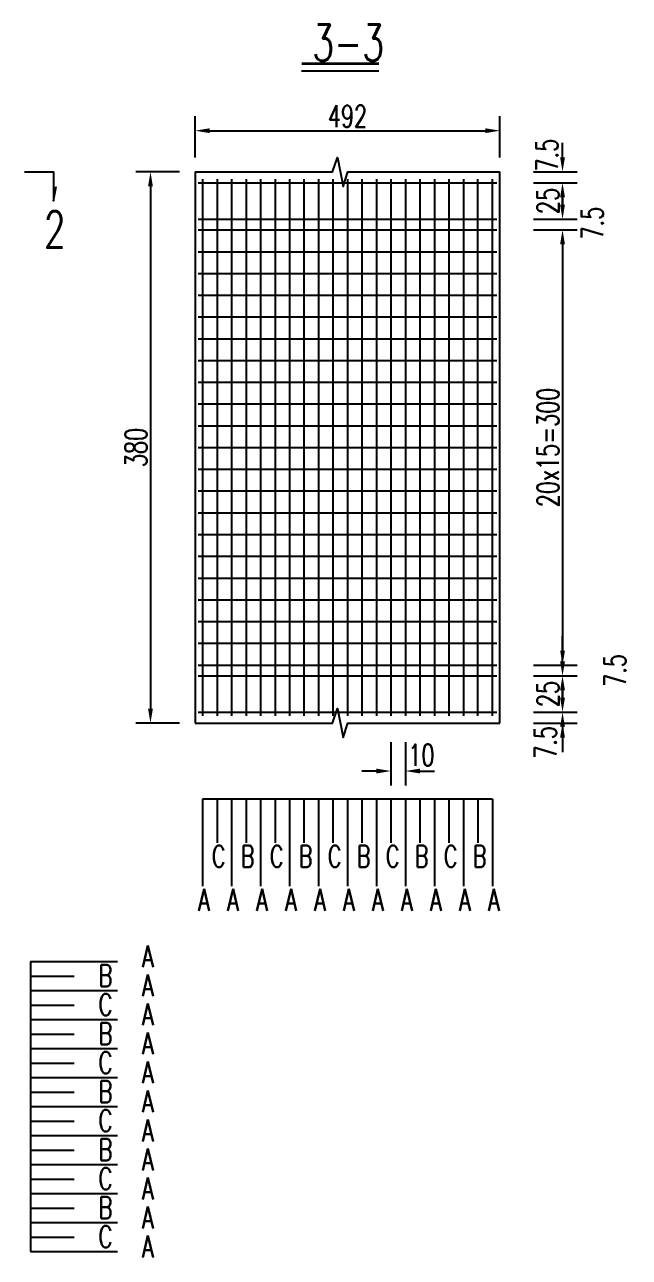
# Model space of a CAD drawing. Header units: millimetres. Extents: x 814 to 2696, y 567 to 1871.
# Drawn here: x 1529 to 1947, y 1011 to 1861 of the extents above; entities that cross this region are included whole.
import ezdxf

# ---------------------------------------------------------------- set-up
doc = ezdxf.new("R2010")
doc.units = ezdxf.units.MM
for name, color, linetype in [('尺寸', 7, 'Continuous'), ('标注', 7, 'Continuous'), ('钢筋', 1, 'Continuous')]:
    doc.layers.add(name, color=color, linetype=linetype)
doc.styles.get("Standard").update_dxf_attribs({"font": 'simplex1.shx', "width": 0.7, "bigfont": 'hztxt.shx'})
doc.dimstyles.new('50', dxfattribs={"dimscale": 5, "dimtxt": 3, "dimasz": 2, "dimexe": 2, "dimexo": 2, "dimgap": 0.5, "dimtad": 1, "dimdec": 1, "dimdsep": 46, "dimtxsty": 'Standard', "dimcen": 0.5, "dimadec": 0, "dimazin": 0, "dimtfac": 1, "dimtdec": 1, "dimtofl": 0, "dimtmove": 2, "dimatfit": 3, "dimfxl": 0, "dimtolj": 1, "dimtzin": 0, "dimarcsym": 0})

# ---------------------------------------------------------------- blocks, each defined once
blk = doc.blocks.new('*D8')
at = {"layer": 'Defpoints', "color": 0}
for p in [(1857.08, 1788.11), (1647.08, 1759.67), (1857.08, 1759.67)]:
    blk.add_point(p, dxfattribs=at)
at = {"layer": '标注', "color": 0, "lineweight": -2}
for p, q in [((1647.08, 1769.67), (1647.08, 1798.11)), ((1857.08, 1769.67), (1857.08, 1798.11)), ((1657.08, 1788.11), (1847.08, 1788.11))]:
    blk.add_line(p, q, dxfattribs=at)
at = {"layer": '标注', "color": 0}
for points in [[(1657.08, 1789.78), (1657.08, 1786.45), (1647.08, 1788.11)], [(1847.08, 1789.78), (1847.08, 1786.45), (1857.08, 1788.11)]]:
    blk.add_solid(points, dxfattribs=at)
at = {"layer": '标注', "color": 0, "insert": (1752.08, 1798.11), "char_height": 15, "attachment_point": 5}
blk.add_mtext('\\A1;492', dxfattribs=at)
blk = doc.blocks.new('*D9')
at = {"layer": 'Defpoints', "color": 0}
for p in [(1647.08, 1759.67), (1616.18, 1379.67), (1647.08, 1379.67)]:
    blk.add_point(p, dxfattribs=at)
at = {"layer": '标注', "color": 0, "lineweight": -2}
for p, q in [((1636.18, 1759.67), (1606.18, 1759.67)), ((1616.18, 1749.67), (1616.18, 1389.67)), ((1636.18, 1379.67), (1606.18, 1379.67))]:
    blk.add_line(p, q, dxfattribs=at)
at = {"layer": '标注', "color": 0}
for points in [[(1614.51, 1749.67), (1617.85, 1749.67), (1616.18, 1759.67)], [(1614.51, 1389.67), (1617.85, 1389.67), (1616.18, 1379.67)]]:
    blk.add_solid(points, dxfattribs=at)
at = {"layer": '标注', "color": 0, "insert": (1606.18, 1569.67), "char_height": 15, "attachment_point": 5, "rotation": 90}
blk.add_mtext('\\A1;380', dxfattribs=at)
blk = doc.blocks.new('*D2')
at = {"layer": 'Defpoints', "color": 0}
for p in [(1855.08, 1719.67), (1855.08, 1419.67), (1900.41, 1419.67)]:
    blk.add_point(p, dxfattribs=at)
at = {"layer": '标注', "color": 0, "lineweight": -2}
for p, q in [((1880.41, 1719.67), (1910.41, 1719.67)), ((1900.41, 1709.67), (1900.41, 1429.67)), ((1880.41, 1419.67), (1910.41, 1419.67))]:
    blk.add_line(p, q, dxfattribs=at)
at = {"layer": '标注', "color": 0}
for points in [[(1898.75, 1709.67), (1902.08, 1709.67), (1900.41, 1719.67)], [(1898.75, 1429.67), (1902.08, 1429.67), (1900.41, 1419.67)]]:
    blk.add_solid(points, dxfattribs=at)
at = {"layer": '标注', "color": 0, "insert": (1890.41, 1569.67), "char_height": 15, "attachment_point": 5, "rotation": 90}
blk.add_mtext('\\A1;20x15=300', dxfattribs=at)
blk = doc.blocks.new('*D23')
at = {"layer": 'Defpoints', "color": 0}
for p in [(1782.08, 1384.67), (1792.08, 1384.67), (1792.08, 1346.56)]:
    blk.add_point(p, dxfattribs=at)
at = {"layer": '尺寸', "color": 0, "lineweight": -2}
for p, q in [((1782.08, 1366.56), (1782.08, 1336.56)), ((1792.08, 1366.56), (1792.08, 1336.56)), ((1772.08, 1346.56), (1762.08, 1346.56)), ((1802.08, 1346.56), (1812.08, 1346.56))]:
    blk.add_line(p, q, dxfattribs=at)
at = {"layer": '尺寸', "color": 0}
for points in [[(1772.08, 1348.22), (1772.08, 1344.89), (1782.08, 1346.56)], [(1802.08, 1348.22), (1802.08, 1344.89), (1792.08, 1346.56)]]:
    blk.add_solid(points, dxfattribs=at)
at = {"layer": '尺寸', "color": 0, "insert": (1803.06, 1357.57), "char_height": 15, "attachment_point": 5}
blk.add_mtext('\\A1;10', dxfattribs=at)
blk = doc.blocks.new('*D35')
at = {"color": 0, "lineweight": -2}
for p, q in [((1900.41, 1769.67), (1900.41, 1779.67)), ((1880.41, 1759.67), (1910.41, 1759.67)), ((1880.41, 1752.17), (1910.41, 1752.17)), ((1900.41, 1742.17), (1900.41, 1732.17))]:
    blk.add_line(p, q, dxfattribs=at)
at = {"color": 0}
for points in [[(1898.75, 1769.67), (1902.08, 1769.67), (1900.41, 1759.67)], [(1898.75, 1742.17), (1902.08, 1742.17), (1900.41, 1752.17)]]:
    blk.add_solid(points, dxfattribs=at)
at = {"layer": 'Defpoints', "color": 0}
for p in [(1857.08, 1759.67), (1855.08, 1752.17), (1900.41, 1752.17)]:
    blk.add_point(p, dxfattribs=at)
at = {"color": 0, "insert": (1889.76, 1771.22), "char_height": 15, "attachment_point": 5, "rotation": 90}
blk.add_mtext('\\A1;7.5', dxfattribs=at)
blk = doc.blocks.new('*D36')
at = {"color": 0, "lineweight": -2}
for p, q in [((1880.41, 1752.17), (1910.41, 1752.17)), ((1900.41, 1742.17), (1900.41, 1737.17)), ((1880.41, 1727.17), (1910.41, 1727.17))]:
    blk.add_line(p, q, dxfattribs=at)
at = {"color": 0}
for points in [[(1898.75, 1742.17), (1902.08, 1742.17), (1900.41, 1752.17)], [(1898.75, 1737.17), (1902.08, 1737.17), (1900.41, 1727.17)]]:
    blk.add_solid(points, dxfattribs=at)
at = {"layer": 'Defpoints', "color": 0}
for p in [(1855.08, 1752.17), (1852.08, 1727.17), (1900.41, 1727.17)]:
    blk.add_point(p, dxfattribs=at)
at = {"color": 0, "insert": (1890.41, 1739.67), "char_height": 15, "attachment_point": 5, "rotation": 90}
blk.add_mtext('\\A1;25', dxfattribs=at)
blk = doc.blocks.new('*D37')
at = {"color": 0, "lineweight": -2}
for p, q in [((1900.41, 1737.17), (1900.41, 1747.17)), ((1880.41, 1727.17), (1910.41, 1727.17)), ((1880.41, 1719.67), (1910.41, 1719.67)), ((1900.41, 1709.67), (1900.41, 1699.67))]:
    blk.add_line(p, q, dxfattribs=at)
at = {"color": 0}
for points in [[(1898.75, 1737.17), (1902.08, 1737.17), (1900.41, 1727.17)], [(1898.75, 1709.67), (1902.08, 1709.67), (1900.41, 1719.67)]]:
    blk.add_solid(points, dxfattribs=at)
at = {"layer": 'Defpoints', "color": 0}
for p in [(1855.08, 1727.17), (1855.08, 1719.67), (1900.41, 1719.67)]:
    blk.add_point(p, dxfattribs=at)
at = {"color": 0, "insert": (1920.98, 1724.33), "char_height": 15, "attachment_point": 5, "rotation": 90}
blk.add_mtext('\\A1;7.5', dxfattribs=at)
blk = doc.blocks.new('*D38')
at = {"color": 0, "lineweight": -2}
for p, q in [((1900.41, 1429.67), (1900.41, 1439.67)), ((1880.41, 1419.67), (1910.41, 1419.67)), ((1880.41, 1412.17), (1910.41, 1412.17)), ((1900.41, 1402.17), (1900.41, 1392.17))]:
    blk.add_line(p, q, dxfattribs=at)
at = {"color": 0}
for points in [[(1898.75, 1429.67), (1902.08, 1429.67), (1900.41, 1419.67)], [(1898.75, 1402.17), (1902.08, 1402.17), (1900.41, 1412.17)]]:
    blk.add_solid(points, dxfattribs=at)
at = {"layer": 'Defpoints', "color": 0}
for p in [(1855.08, 1419.67), (1855.08, 1412.17), (1900.41, 1412.17)]:
    blk.add_point(p, dxfattribs=at)
at = {"color": 0, "insert": (1936.66, 1415.92), "char_height": 15, "attachment_point": 5, "rotation": 90}
blk.add_mtext('\\A1;7.5', dxfattribs=at)
blk = doc.blocks.new('*D39')
at = {"color": 0, "lineweight": -2}
for p, q in [((1900.41, 1422.17), (1900.41, 1432.17)), ((1880.41, 1412.17), (1910.41, 1412.17)), ((1880.41, 1387.17), (1910.41, 1387.17)), ((1900.41, 1377.17), (1900.41, 1367.17))]:
    blk.add_line(p, q, dxfattribs=at)
at = {"color": 0}
for points in [[(1898.75, 1422.17), (1902.08, 1422.17), (1900.41, 1412.17)], [(1898.75, 1377.17), (1902.08, 1377.17), (1900.41, 1387.17)]]:
    blk.add_solid(points, dxfattribs=at)
at = {"layer": 'Defpoints', "color": 0}
for p in [(1855.08, 1412.17), (1852.08, 1387.17), (1900.41, 1387.17)]:
    blk.add_point(p, dxfattribs=at)
at = {"color": 0, "insert": (1890.41, 1399.67), "char_height": 15, "attachment_point": 5, "rotation": 90}
blk.add_mtext('\\A1;25', dxfattribs=at)
blk = doc.blocks.new('*D40')
at = {"color": 0, "lineweight": -2}
for p, q in [((1900.41, 1397.17), (1900.41, 1407.17)), ((1880.41, 1387.17), (1910.41, 1387.17)), ((1880.41, 1379.67), (1910.41, 1379.67)), ((1900.41, 1369.67), (1900.41, 1359.67))]:
    blk.add_line(p, q, dxfattribs=at)
at = {"color": 0}
for points in [[(1898.75, 1397.17), (1902.08, 1397.17), (1900.41, 1387.17)], [(1898.75, 1369.67), (1902.08, 1369.67), (1900.41, 1379.67)]]:
    blk.add_solid(points, dxfattribs=at)
at = {"layer": 'Defpoints', "color": 0}
for p in [(1852.08, 1387.17), (1857.08, 1379.67), (1900.41, 1379.67)]:
    blk.add_point(p, dxfattribs=at)
at = {"color": 0, "insert": (1888.64, 1366.33), "char_height": 15, "attachment_point": 5, "rotation": 90}
blk.add_mtext('\\A1;7.5', dxfattribs=at)

msp = doc.modelspace()

# ---------------------------------------------------------------- linework, layer by layer
for p, q in [((1647.08, 1759.67), (1647.08, 1379.67)), ((1857.08, 1379.67), (1857.08, 1759.67))]:
    msp.add_line(p, q)
at = {"layer": '标注'}
for p, q in [((1720.42, 1829.3), (1773.74, 1829.3)), ((1852.08, 1327.16), (1652.08, 1327.16)), ((1652.08, 1327.16), (1652.08, 1267.16)), ((1662.08, 1327.16), (1662.08, 1297.16)), ((1672.08, 1327.16), (1672.08, 1267.16)), ((1682.08, 1327.16), (1682.08, 1297.16)), ((1692.08, 1327.16), (1692.08, 1267.16)), ((1702.08, 1327.16), (1702.08, 1297.16)), ((1712.08, 1327.16), (1712.08, 1267.16)), ((1722.08, 1327.16), (1722.08, 1297.16)), ((1732.08, 1327.16), (1732.08, 1267.16)), ((1742.08, 1327.16), (1742.08, 1297.16)), ((1752.08, 1327.16), (1752.08, 1267.16)), ((1762.08, 1327.16), (1762.08, 1297.16)), ((1772.08, 1327.16), (1772.08, 1267.16)), ((1782.08, 1327.16), (1782.08, 1297.16)), ((1792.08, 1327.16), (1792.08, 1267.16)), ((1802.08, 1327.16), (1802.08, 1297.16)), ((1812.08, 1327.16), (1812.08, 1267.16)), ((1822.08, 1327.16), (1822.08, 1297.16)), ((1832.08, 1327.16), (1832.08, 1267.16)), ((1842.08, 1327.16), (1842.08, 1297.16)), ((1852.08, 1327.16), (1852.08, 1267.16)), ((1533.51, 1215.17), (1593.51, 1215.17)), ((1533.51, 1215.17), (1533.51, 1015.17)), ((1533.51, 1205.17), (1563.51, 1205.17)), ((1533.51, 1195.17), (1593.51, 1195.17)), ((1533.51, 1185.17), (1563.51, 1185.17)), ((1533.51, 1175.17), (1593.51, 1175.17)), ((1533.51, 1165.17), (1563.51, 1165.17)), ((1533.51, 1155.17), (1593.51, 1155.17)), ((1533.51, 1145.17), (1563.51, 1145.17)), ((1533.51, 1135.17), (1593.51, 1135.17)), ((1533.51, 1125.17), (1563.51, 1125.17)), ((1533.51, 1115.17), (1593.51, 1115.17)), ((1533.51, 1105.17), (1563.51, 1105.17)), ((1533.51, 1095.17), (1593.51, 1095.17)), ((1533.51, 1085.17), (1563.51, 1085.17)), ((1533.51, 1075.17), (1593.51, 1075.17)), ((1533.51, 1065.17), (1563.51, 1065.17)), ((1533.51, 1055.17), (1593.51, 1055.17)), ((1533.51, 1045.17), (1563.51, 1045.17)), ((1533.51, 1035.17), (1593.51, 1035.17)), ((1533.51, 1025.17), (1563.51, 1025.17)), ((1533.51, 1015.17), (1593.51, 1015.17))]:
    msp.add_line(p, q, dxfattribs=at)
at = {"layer": '标注', "const_width": 2}
msp.add_lwpolyline([(1720.42, 1834.3), (1773.74, 1834.3)], dxfattribs=at)
at = {"layer": '标注'}
for points in [[(1647.08, 1759.67), (1741.83, 1759.67), (1745.15, 1769.64), (1749.02, 1749.71), (1752.33, 1759.67), (1857.08, 1759.67)], [(1529.39, 1759.67), (1549.39, 1759.67), (1549.39, 1739.67), (1551.13, 1749.52)], [(1647.08, 1379.67), (1741.83, 1379.67), (1745.15, 1389.64), (1749.02, 1369.71), (1752.33, 1379.67), (1857.08, 1379.67)]]:
    msp.add_lwpolyline(points, dxfattribs=at)
at = {"layer": '钢筋'}
for p, q in [((1649.08, 1752.17), (1855.08, 1752.17)), ((1652.08, 1754.67), (1652.08, 1384.67)), ((1662.08, 1754.67), (1662.08, 1384.67)), ((1672.08, 1754.67), (1672.08, 1384.67)), ((1682.08, 1754.67), (1682.08, 1384.67)), ((1692.08, 1754.67), (1692.08, 1384.67)), ((1702.08, 1754.67), (1702.08, 1384.67)), ((1712.08, 1754.67), (1712.08, 1384.67)), ((1722.08, 1754.67), (1722.08, 1384.67)), ((1732.08, 1754.67), (1732.08, 1384.67)), ((1742.08, 1754.67), (1742.08, 1384.67)), ((1752.08, 1754.67), (1752.08, 1384.67)), ((1762.08, 1754.67), (1762.08, 1384.67)), ((1772.08, 1754.67), (1772.08, 1384.67)), ((1782.08, 1754.67), (1782.08, 1384.67)), ((1792.08, 1754.67), (1792.08, 1384.67)), ((1802.08, 1754.67), (1802.08, 1384.67)), ((1812.08, 1754.67), (1812.08, 1384.67)), ((1822.08, 1754.67), (1822.08, 1384.67)), ((1832.08, 1754.67), (1832.08, 1384.67)), ((1842.08, 1384.67), (1842.08, 1754.67)), ((1852.08, 1384.67), (1852.08, 1754.67)), ((1649.08, 1727.17), (1855.08, 1727.17)), ((1649.08, 1719.67), (1855.08, 1719.67)), ((1649.08, 1704.67), (1855.08, 1704.67)), ((1649.08, 1689.67), (1855.08, 1689.67)), ((1649.08, 1674.67), (1855.08, 1674.67)), ((1649.08, 1659.67), (1855.08, 1659.67)), ((1649.08, 1644.67), (1855.08, 1644.67)), ((1649.08, 1629.67), (1855.08, 1629.67)), ((1649.08, 1614.67), (1855.08, 1614.67)), ((1649.08, 1599.67), (1855.08, 1599.67)), ((1649.08, 1584.67), (1855.08, 1584.67)), ((1649.08, 1569.67), (1855.08, 1569.67)), ((1649.08, 1554.67), (1855.08, 1554.67)), ((1649.08, 1539.67), (1855.08, 1539.67)), ((1649.08, 1524.67), (1855.08, 1524.67)), ((1649.08, 1509.67), (1855.08, 1509.67)), ((1649.08, 1494.67), (1855.08, 1494.67)), ((1649.08, 1479.67), (1855.08, 1479.67)), ((1649.08, 1464.67), (1855.08, 1464.67)), ((1649.08, 1449.67), (1855.08, 1449.67)), ((1649.08, 1434.67), (1855.08, 1434.67)), ((1649.08, 1419.67), (1855.08, 1419.67)), ((1649.08, 1419.67), (1855.08, 1419.67)), ((1649.08, 1412.17), (1855.08, 1412.17)), ((1649.08, 1387.17), (1855.08, 1387.17))]:
    msp.add_line(p, q, dxfattribs=at)

# ---------------------------------------------------------------- texts
at = {"layer": '标注', "width": 0.7}
for s, height, p in [('3-3', 25, (1727.8, 1836.23)), ('2', 25, (1542.68, 1707.52)), ('C', 15, (1658.53, 1280.26)), ('B', 15, (1678.53, 1280.26)), ('C', 15, (1698.53, 1280.26)), ('B', 15, (1718.53, 1280.26)), ('C', 15, (1738.53, 1280.26)), ('B', 15, (1758.53, 1280.26)), ('C', 15, (1778.53, 1280.26)), ('B', 15, (1798.53, 1280.26)), ('C', 15, (1818.53, 1280.26)), ('B', 15, (1838.53, 1280.26)), ('A', 15, (1649.07, 1250.26)), ('A', 15, (1669.07, 1250.26)), ('A', 15, (1689.07, 1250.26)), ('A', 15, (1709.07, 1250.26)), ('A', 15, (1729.07, 1250.26)), ('A', 15, (1749.07, 1250.26)), ('A', 15, (1769.07, 1250.26)), ('A', 15, (1789.07, 1250.26)), ('A', 15, (1809.07, 1250.26)), ('A', 15, (1829.07, 1250.26)), ('A', 15, (1849.07, 1250.26)), ('A', 15, (1610.41, 1211.23)), ('B', 15, (1580.41, 1198.04)), ('A', 15, (1610.41, 1191.23)), ('C', 15, (1580.41, 1178.04)), ('A', 15, (1610.41, 1171.23)), ('B', 15, (1580.41, 1158.04)), ('A', 15, (1610.41, 1151.23)), ('C', 15, (1580.41, 1138.04)), ('A', 15, (1610.41, 1131.23)), ('B', 15, (1580.41, 1118.04)), ('A', 15, (1610.41, 1111.23)), ('C', 15, (1580.41, 1098.04)), ('A', 15, (1610.41, 1091.23)), ('B', 15, (1580.41, 1078.04)), ('A', 15, (1610.41, 1071.23)), ('C', 15, (1580.41, 1058.04)), ('A', 15, (1610.41, 1051.23)), ('B', 15, (1580.41, 1038.04)), ('A', 15, (1610.41, 1031.23)), ('C', 15, (1580.41, 1018.04)), ('A', 15, (1610.41, 1011.23))]:
    msp.add_text(s, height=height, dxfattribs=at).set_placement(p)

# ---------------------------------------------------------------- dimensions: what is measured, and where the dimension line sits
for base, p1, p2, picture, middle in [((1900.41, 1752.17), (1857.08, 1759.67), (1855.08, 1752.17), '*D35', (1889.76, 1771.22)), ((1900.41, 1719.67), (1855.08, 1727.17), (1855.08, 1719.67), '*D37', (1920.98, 1724.33)), ((1900.41, 1379.67), (1852.08, 1387.17), (1857.08, 1379.67), '*D40', (1888.64, 1366.33))]:
    dim = msp.add_linear_dim(base=base, p1=p1, p2=p2, angle=90, dimstyle='50')
    dim.commit()
    dim.dimension.update_dxf_attribs({"geometry": picture, "text_midpoint": middle, "dimtype": 160})
for base, p1, p2, picture, middle in [((1900.41, 1727.17), (1855.08, 1752.17), (1852.08, 1727.17), '*D36', (1890.41, 1739.67)), ((1900.41, 1412.17), (1855.08, 1419.67), (1855.08, 1412.17), '*D38', (1936.66, 1415.92)), ((1900.41, 1387.17), (1855.08, 1412.17), (1852.08, 1387.17), '*D39', (1890.41, 1399.67))]:
    dim = msp.add_linear_dim(base=base, p1=p1, p2=p2, angle=90, dimstyle='50')
    dim.commit()
    dim.dimension.update_dxf_attribs({"geometry": picture, "text_midpoint": middle})
at = {"layer": '尺寸'}
dim = msp.add_linear_dim(base=(1792.08, 1346.56), p1=(1782.08, 1384.67), p2=(1792.08, 1384.67), dimstyle='50', dxfattribs=at)
dim.commit()
dim.dimension.update_dxf_attribs({"geometry": '*D23', "text_midpoint": (1803.06, 1357.57), "dimtype": 160})
at = {"layer": '标注'}
dim = msp.add_linear_dim(base=(1857.08, 1788.11), p1=(1647.08, 1759.67), p2=(1857.08, 1759.67), text='492', dimstyle='50', dxfattribs=at)
dim.commit()
dim.dimension.update_dxf_attribs({"geometry": '*D8', "text_midpoint": (1752.08, 1798.11)})
dim = msp.add_linear_dim(base=(1616.18, 1379.67), p1=(1647.08, 1759.67), p2=(1647.08, 1379.67), angle=90, dimstyle='50', dxfattribs=at)
dim.commit()
dim.dimension.update_dxf_attribs({"geometry": '*D9', "text_midpoint": (1606.18, 1569.67)})
dim = msp.add_linear_dim(base=(1900.41, 1419.67), p1=(1855.08, 1719.67), p2=(1855.08, 1419.67), angle=90, text='20x15=<>', dimstyle='50', dxfattribs=at)
dim.commit()
dim.dimension.update_dxf_attribs({"geometry": '*D2', "text_midpoint": (1890.41, 1569.67)})

doc.saveas('drawing.dxf')
